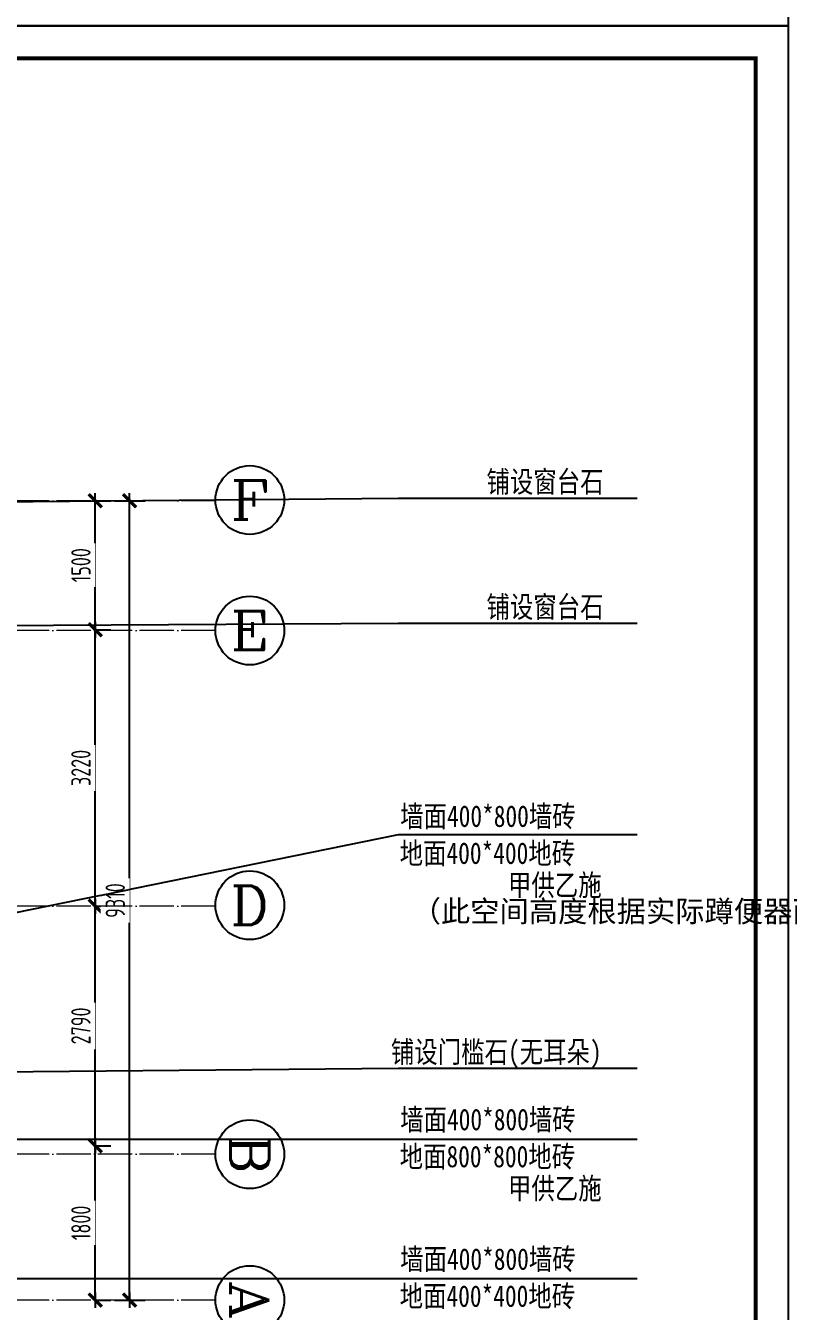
# Model space of a CAD drawing. Header units: inches. Extents: x 600 to 250244, y -404780 to 1000.
# Drawn here: x 146013 to 154891, y -307373 to -292400 of the extents above; entities that cross this region are included whole.
import ezdxf
from ezdxf.enums import TextEntityAlignment as Align

# ---------------------------------------------------------------- set-up
doc = ezdxf.new("R2010")
doc.units = ezdxf.units.IN
doc.header["$MEASUREMENT"] = 0
doc.linetypes.add('DOTE', pattern=[2.42, 2, -0.2, 0.02, -0.2])
for name, color, linetype in [('15开关布置图-YJ', 2, 'Continuous'), ('AXIS', 1, 'Continuous'), ('AXIS_TEXT', 7, 'Continuous'), ('A图框', 7, 'Continuous'), ('D-ARCHI', 250, 'Continuous'), ('外标注', 50, 'Continuous')]:
    doc.layers.add(name, color=color, linetype=linetype)
doc.layers.add('地面铺装内线', color=251, linetype='Continuous', lineweight=5)
doc.layers.add('天棚材质标注', color=2, linetype='Continuous', lineweight=5)
doc.styles.add('_TCH_AXIS', font='COMPLEX', dxfattribs={"bigfont": 'GBCBIG'})
doc.styles.add('COMPLEX', font='COMPLEX')
doc.styles.add('HBA-DIMT', font='ARCHS.SHX', dxfattribs={"width": 0.8})
doc.styles.get("Standard").update_dxf_attribs({"font": 'arial.ttf'})
doc.styles.add('宋体', font='SimSun.ttf', dxfattribs={"width": 0.8})
doc.dimstyles.new('HBA_40', dxfattribs={"dimscale": 50, "dimtxt": 2.5, "dimasz": 0.1, "dimexe": 2, "dimexo": 2.5, "dimgap": 0.6, "dimtad": 1, "dimdec": 0, "dimrnd": 5, "dimzin": 0, "dimtxsty": 'HBA-DIMT', "dimblk": 'HBA_DIMENSION_TICK', "dimblk1": 'HBA_DIMENSION_TICK', "dimblk2": 'HBA_DIMENSION_TICK', "dimcen": 0.125, "dimclrd": 44, "dimclre": 44, "dimclrt": 2, "dimadec": 0, "dimazin": 0, "dimtfac": 1, "dimtdec": 0, "dimtix": 1, "dimtmove": 1, "dimatfit": 3, "dimldrblk": 'HBA_Leader_Dot', "dimfxl": 0, "dimtvp": 1, "dimtfill": 1, "dimtolj": 1, "dimtzin": 0, "dimarcsym": 0})

# ---------------------------------------------------------------- blocks, each defined once
blk = doc.blocks.new('gegeg')
at = {"layer": 'A图框'}
blk.add_lwpolyline([(162587, -39218), (162587, -60008), (133187, -60008), (133187, -39218)], close=True, dxfattribs=at)
at = {"layer": 'A图框', "const_width": 42}
blk.add_lwpolyline([(133537, -40125), (133537, -39568), (162237, -39568), (162237, -57908)], dxfattribs=at)
blk = doc.blocks.new('HBA_DIMENSION_TICK')
at = {"color": 0, "linetype": 'ByBlock'}
for p, q in [((-10, 0), (0, 0)), ((0, 0), (10, 0))]:
    blk.add_line(p, q, dxfattribs=at)
at = {"color": 50, "linetype": 'ByBlock'}
blk.add_solid([(-10, -7), (-7, -10), (7, 10), (10, 7)], dxfattribs=at)
blk = doc.blocks.new('*D325')
at = {"layer": 'Defpoints', "color": 0, "transparency": 16777216}
for p in [(146581, -305445), (146823, -305445), (146581, -307243)]:
    blk.add_point(p, dxfattribs=at)
at = {"layer": '外标注', "color": 44, "lineweight": -2, "transparency": 16777216}
for p, q in [((146806, -305445), (147003, -305445)), ((146823, -307234), (146823, -305454)), ((146806, -307243), (147003, -307243))]:
    blk.add_line(p, q, dxfattribs=at)
at = {"layer": '外标注', "color": 44, "lineweight": -2, "transparency": 16777216, "xscale": 9, "yscale": 9, "zscale": 9}
for p, rotation in [((146823, -305445), 90), ((146823, -307243), 270)]:
    blk.add_blockref('HBA_DIMENSION_TICK', p, dxfattribs=dict(at, rotation=rotation))
at = {"layer": '外标注', "color": 2, "transparency": 16777216, "insert": (146656, -306344), "char_height": 225, "attachment_point": 5, "rotation": 90, "style": 'HBA-DIMT', "bg_fill": 3, "box_fill_scale": 1.25, "bg_fill_color": 256, "bg_fill_true_color": 13158600, "bg_fill_transparency": 0}
blk.add_mtext('\\A1;1800', dxfattribs=at)
blk = doc.blocks.new('HBA_Leader_Dot')
at = {"color": 0, "linetype": 'ByBlock'}
blk.add_line((-5, 0), (-10, 0), dxfattribs=at)
at = {"color": 0, "linetype": 'ByBlock', "const_width": 5}
blk.add_lwpolyline([(-2.5, 0, 1), (2.5, 0, 1)], format="xyb", close=True, dxfattribs=at)
blk = doc.blocks.new('*D326')
at = {"layer": 'Defpoints', "color": 0, "transparency": 16777216}
for p in [(146581, -302655), (146823, -302655), (146581, -305445)]:
    blk.add_point(p, dxfattribs=at)
at = {"layer": '外标注', "color": 44, "lineweight": -2, "transparency": 16777216}
for p, q in [((146806, -302655), (147003, -302655)), ((146823, -305436), (146823, -302664)), ((146806, -305445), (147003, -305445))]:
    blk.add_line(p, q, dxfattribs=at)
at = {"layer": '外标注', "color": 44, "lineweight": -2, "transparency": 16777216, "xscale": 9, "yscale": 9, "zscale": 9}
for p, rotation in [((146823, -302655), 90), ((146823, -305445), 270)]:
    blk.add_blockref('HBA_DIMENSION_TICK', p, dxfattribs=dict(at, rotation=rotation))
at = {"layer": '外标注', "color": 2, "transparency": 16777216, "insert": (146656, -304050), "char_height": 225, "attachment_point": 5, "rotation": 90, "style": 'HBA-DIMT', "bg_fill": 3, "box_fill_scale": 1.25, "bg_fill_color": 256, "bg_fill_true_color": 13158600, "bg_fill_transparency": 0}
blk.add_mtext('\\A1;2790', dxfattribs=at)
blk = doc.blocks.new('*D327')
at = {"layer": 'Defpoints', "color": 0, "transparency": 16777216}
for p in [(146581, -299435), (146823, -299435), (146581, -302655)]:
    blk.add_point(p, dxfattribs=at)
at = {"layer": '外标注', "color": 44, "lineweight": -2, "transparency": 16777216}
for p, q in [((146806, -299435), (147003, -299435)), ((146823, -302646), (146823, -299444)), ((146806, -302655), (147003, -302655))]:
    blk.add_line(p, q, dxfattribs=at)
at = {"layer": '外标注', "color": 44, "lineweight": -2, "transparency": 16777216, "xscale": 9, "yscale": 9, "zscale": 9}
for p, rotation in [((146823, -299435), 90), ((146823, -302655), 270)]:
    blk.add_blockref('HBA_DIMENSION_TICK', p, dxfattribs=dict(at, rotation=rotation))
at = {"layer": '外标注', "color": 2, "transparency": 16777216, "insert": (146656, -301045), "char_height": 225, "attachment_point": 5, "rotation": 90, "style": 'HBA-DIMT', "bg_fill": 3, "box_fill_scale": 1.25, "bg_fill_color": 256, "bg_fill_true_color": 13158600, "bg_fill_transparency": 0}
blk.add_mtext('\\A1;3220', dxfattribs=at)
blk = doc.blocks.new('*D328')
at = {"layer": 'Defpoints', "color": 0, "transparency": 16777216}
for p in [(146581, -297934), (146823, -297934), (146581, -299435)]:
    blk.add_point(p, dxfattribs=at)
at = {"layer": '外标注', "color": 44, "lineweight": -2, "transparency": 16777216}
for p, q in [((146806, -297934), (147003, -297934)), ((146823, -299426), (146823, -297943)), ((146806, -299435), (147003, -299435))]:
    blk.add_line(p, q, dxfattribs=at)
at = {"layer": '外标注', "color": 44, "lineweight": -2, "transparency": 16777216, "xscale": 9, "yscale": 9, "zscale": 9}
for p, rotation in [((146823, -297934), 90), ((146823, -299435), 270)]:
    blk.add_blockref('HBA_DIMENSION_TICK', p, dxfattribs=dict(at, rotation=rotation))
at = {"layer": '外标注', "color": 2, "transparency": 16777216, "insert": (146656, -298684), "char_height": 225, "attachment_point": 5, "rotation": 90, "style": 'HBA-DIMT', "bg_fill": 3, "box_fill_scale": 1.25, "bg_fill_color": 256, "bg_fill_true_color": 13158600, "bg_fill_transparency": 0}
blk.add_mtext('\\A1;1500', dxfattribs=at)
blk = doc.blocks.new('*D329')
at = {"layer": 'Defpoints', "color": 0, "transparency": 16777216}
for p in [(146823, -297934), (147223, -297934), (146823, -307243)]:
    blk.add_point(p, dxfattribs=at)
at = {"layer": '外标注', "color": 44, "lineweight": -2, "transparency": 16777216}
for p, q in [((147048, -297934), (147403, -297934)), ((147223, -307234), (147223, -297943)), ((147048, -307243), (147403, -307243))]:
    blk.add_line(p, q, dxfattribs=at)
at = {"layer": '外标注', "color": 44, "lineweight": -2, "transparency": 16777216, "xscale": 9, "yscale": 9, "zscale": 9}
for p, rotation in [((147223, -297934), 90), ((147223, -307243), 270)]:
    blk.add_blockref('HBA_DIMENSION_TICK', p, dxfattribs=dict(at, rotation=rotation))
at = {"layer": '外标注', "color": 2, "transparency": 16777216, "insert": (147056, -302589), "char_height": 225, "attachment_point": 5, "rotation": 90, "style": 'HBA-DIMT', "bg_fill": 3, "box_fill_scale": 1.25, "bg_fill_color": 256, "bg_fill_true_color": 13158600, "bg_fill_transparency": 0}
blk.add_mtext('\\A1;9310', dxfattribs=at)
blk = doc.blocks.new('_AXISO')
blk.add_circle((0, 0), 0.5)
at = {"layer": 'AXIS_TEXT', "style": 'COMPLEX', "width": 1.041667}
blk.add_attdef('A', text='', height=0.56, dxfattribs=at).set_placement((-0.25, -0.28), (0.25, -0.28), align=Align.FIT)

msp = doc.modelspace()

# ---------------------------------------------------------------- block references
at = {"layer": '15开关布置图-YJ', "color": 2, "xscale": 1.081091401797356, "yscale": 1.081091401797356, "zscale": 1.081091401797356}
msp.add_blockref('gegeg', (-20880, -227526.4), dxfattribs=at)
at = {"layer": 'AXIS'}
ref = msp.add_blockref('_AXISO', (148622.5, -297924.3), dxfattribs=dict(at, xscale=800, yscale=800, zscale=800))
ref.add_attrib('A', 'F', dxfattribs={"layer": 'AXIS_TEXT', "height": 452.5, "style": '_TCH_AXIS', "width": 1.3125}).set_placement((148396.3, -298150.5), (148848.8, -298150.5), align=Align.FIT)
ref = msp.add_blockref('_AXISO', (148622.5, -299444.5), dxfattribs=dict(at, xscale=800, yscale=800, zscale=800))
ref.add_attrib('A', 'E', dxfattribs={"layer": 'AXIS_TEXT', "height": 452.5, "style": '_TCH_AXIS', "width": 1.3125}).set_placement((148396.3, -299670.8), (148848.8, -299670.8), align=Align.FIT)
ref = msp.add_blockref('_AXISO', (148622.5, -302644.3), dxfattribs=dict(at, xscale=800, yscale=800, zscale=800))
ref.add_attrib('A', 'D', dxfattribs={"layer": 'AXIS_TEXT', "height": 452.5, "style": '_TCH_AXIS', "width": 1.235294}).set_placement((148396.3, -302870.6), (148848.8, -302870.6), align=Align.FIT)
ref = msp.add_blockref('_AXISO', (148622.5, -305544.5), dxfattribs=dict(at, xscale=800, yscale=800, zscale=800, rotation=270))
ref.add_attrib('A', 'B', dxfattribs={"layer": 'AXIS_TEXT', "height": 452.5, "rotation": 270, "style": '_TCH_AXIS', "width": 1.235294}).set_placement((148396.3, -305318.2), (148396.3, -305770.8), align=Align.FIT)
ref = msp.add_blockref('_AXISO', (148622.5, -307242.8), dxfattribs=dict(at, xscale=800, yscale=800, zscale=800, rotation=270))
ref.add_attrib('A', 'A', dxfattribs={"layer": 'AXIS_TEXT', "height": 452.5, "rotation": 270, "style": '_TCH_AXIS', "width": 1.166667}).set_placement((148396.3, -307016.6), (148396.3, -307469.1), align=Align.FIT)

# ---------------------------------------------------------------- texts
at = {"layer": '15开关布置图-YJ', "color": 241, "style": '宋体', "width": 0.8}
for s, p in [('铺设窗台石', (151377.8, -297836.1)), ('铺设窗台石', (151377.8, -299293.3)), ('墙面400*800墙砖', (150372.9, -301731.5)), ('地面400*400地砖', (150366.6, -302162.6)), ('甲供乙施', (151627.7, -302534)), ('铺设门槛石(无耳朵)', (150264.4, -304476.7)), ('墙面400*800墙砖', (150372.9, -305264.6)), ('地面800*800地砖', (150366.6, -305695.7)), ('甲供乙施', (151627.7, -306067.1)), ('墙面400*800墙砖', (150372.9, -306890.2)), ('地面400*400地砖', (150366.6, -307321.3))]:
    msp.add_text(s, height=250, dxfattribs=at).set_placement(p)
at = {"layer": '15开关布置图-YJ', "color": 241, "insert": (150506.4, -302589.6), "char_height": 250, "width": 6146.256, "attachment_point": 1}
msp.add_mtext('（此空间高度根据实际蹲便器而定）', dxfattribs=at)

# ---------------------------------------------------------------- dimensions: what is measured, and where the dimension line sits
at = {"layer": '外标注'}
dim = msp.add_linear_dim(base=(146822.5, -305444.5), p1=(146580.8, -307242.8), p2=(146580.8, -305444.5), angle=270, dimstyle='HBA_40', override={"dimscale": 90, "dimfxl": 200, "dimfxlon": 1}, dxfattribs=at)
dim.commit()
dim.dimension.update_dxf_attribs({"geometry": '*D325', "text_midpoint": (146656, -306343.7)})

# ---------------------------------------------------------------- next in the draw order: dimensions: what is measured, and where the dimension line sits
dim = msp.add_linear_dim(base=(146822.5, -302654.5), p1=(146580.8, -305444.5), p2=(146580.8, -302654.5), angle=270, dimstyle='HBA_40', override={"dimscale": 90, "dimfxl": 200, "dimfxlon": 1}, dxfattribs=at)
dim.commit()
dim.dimension.update_dxf_attribs({"geometry": '*D326', "text_midpoint": (146656, -304049.5)})

# ---------------------------------------------------------------- next in the draw order: dimensions: what is measured, and where the dimension line sits
dim = msp.add_linear_dim(base=(146822.5, -299434.5), p1=(146580.8, -302654.5), p2=(146580.8, -299434.5), angle=270, dimstyle='HBA_40', override={"dimscale": 90, "dimfxl": 200, "dimfxlon": 1}, dxfattribs=at)
dim.commit()
dim.dimension.update_dxf_attribs({"geometry": '*D327', "text_midpoint": (146656, -301044.5)})

# ---------------------------------------------------------------- next in the draw order: dimensions: what is measured, and where the dimension line sits
dim = msp.add_linear_dim(base=(146822.5, -297934.3), p1=(146580.8, -299434.5), p2=(146580.8, -297934.3), angle=270, dimstyle='HBA_40', override={"dimscale": 90, "dimfxl": 200, "dimfxlon": 1}, dxfattribs=at)
dim.commit()
dim.dimension.update_dxf_attribs({"geometry": '*D328', "text_midpoint": (146656, -298684.4)})

# ---------------------------------------------------------------- next in the draw order: dimensions: what is measured, and where the dimension line sits
dim = msp.add_linear_dim(base=(147222.5386, -297934.2669), p1=(146822.5386, -307242.8414), p2=(146822.5386, -297934.2669), angle=90, dimstyle='HBA_40', override={"dimscale": 90, "dimfxl": 200, "dimfxlon": 1}, dxfattribs=at)
dim.commit()
dim.dimension.update_dxf_attribs({"geometry": '*D329', "text_midpoint": (147056.0386, -302588.5542)})

# ---------------------------------------------------------------- next in the draw order: linework, layer by layer
at = {"layer": 'D-ARCHI', "color": 251, "linetype": 'DOTE', "lineweight": 5, "ltscale": 200}
for p, q in [((148222.5, -297934.3), (127895.3, -297934.3)), ((148222.5, -299444.5), (127882.5, -299444.5)), ((148222.5, -302654.5), (127895.3, -302654.5)), ((148222.5, -305544.5), (127895.3, -305544.5)), ((148222.5, -307242.8), (127895.3, -307242.8))]:
    msp.add_line(p, q, dxfattribs=at)

# ---------------------------------------------------------------- next in the draw order: block references
at = {"layer": '15开关布置图-YJ', "color": 2, "xscale": 1.081091401797356, "yscale": 1.081091401797356, "zscale": 1.081091401797356}
msp.add_blockref('gegeg', (-20880.4, -250002.3), dxfattribs=at)

# ---------------------------------------------------------------- next in the draw order: leaders
at = {"layer": '地面铺装内线', "color": 6}
for points in [[(141836.4, -305367.4), (153131, -305367.4)], [(140054.2, -306993), (153131, -306993)]]:
    msp.add_leader(points, dimstyle='HBA_40', override={"dimtad": 0}, dxfattribs=at)
at = {"layer": '天棚材质标注', "color": 6}
for points in [[(139112.2, -298004.8), (150355.2, -297903.1), (153131, -297903.1)], [(144349.7, -299394.5), (150355.2, -299360.2), (153131, -299360.2)], [(138819.6, -304170.8), (150355.2, -301821.3), (153131, -301821.3)], [(139112.2, -304645.4), (150355.2, -304543.7), (153131, -304543.7)]]:
    msp.add_leader(points, dimstyle='HBA_40', override={"dimgap": 0.6, "dimtad": 0}, dxfattribs=at)

doc.saveas('drawing.dxf')
